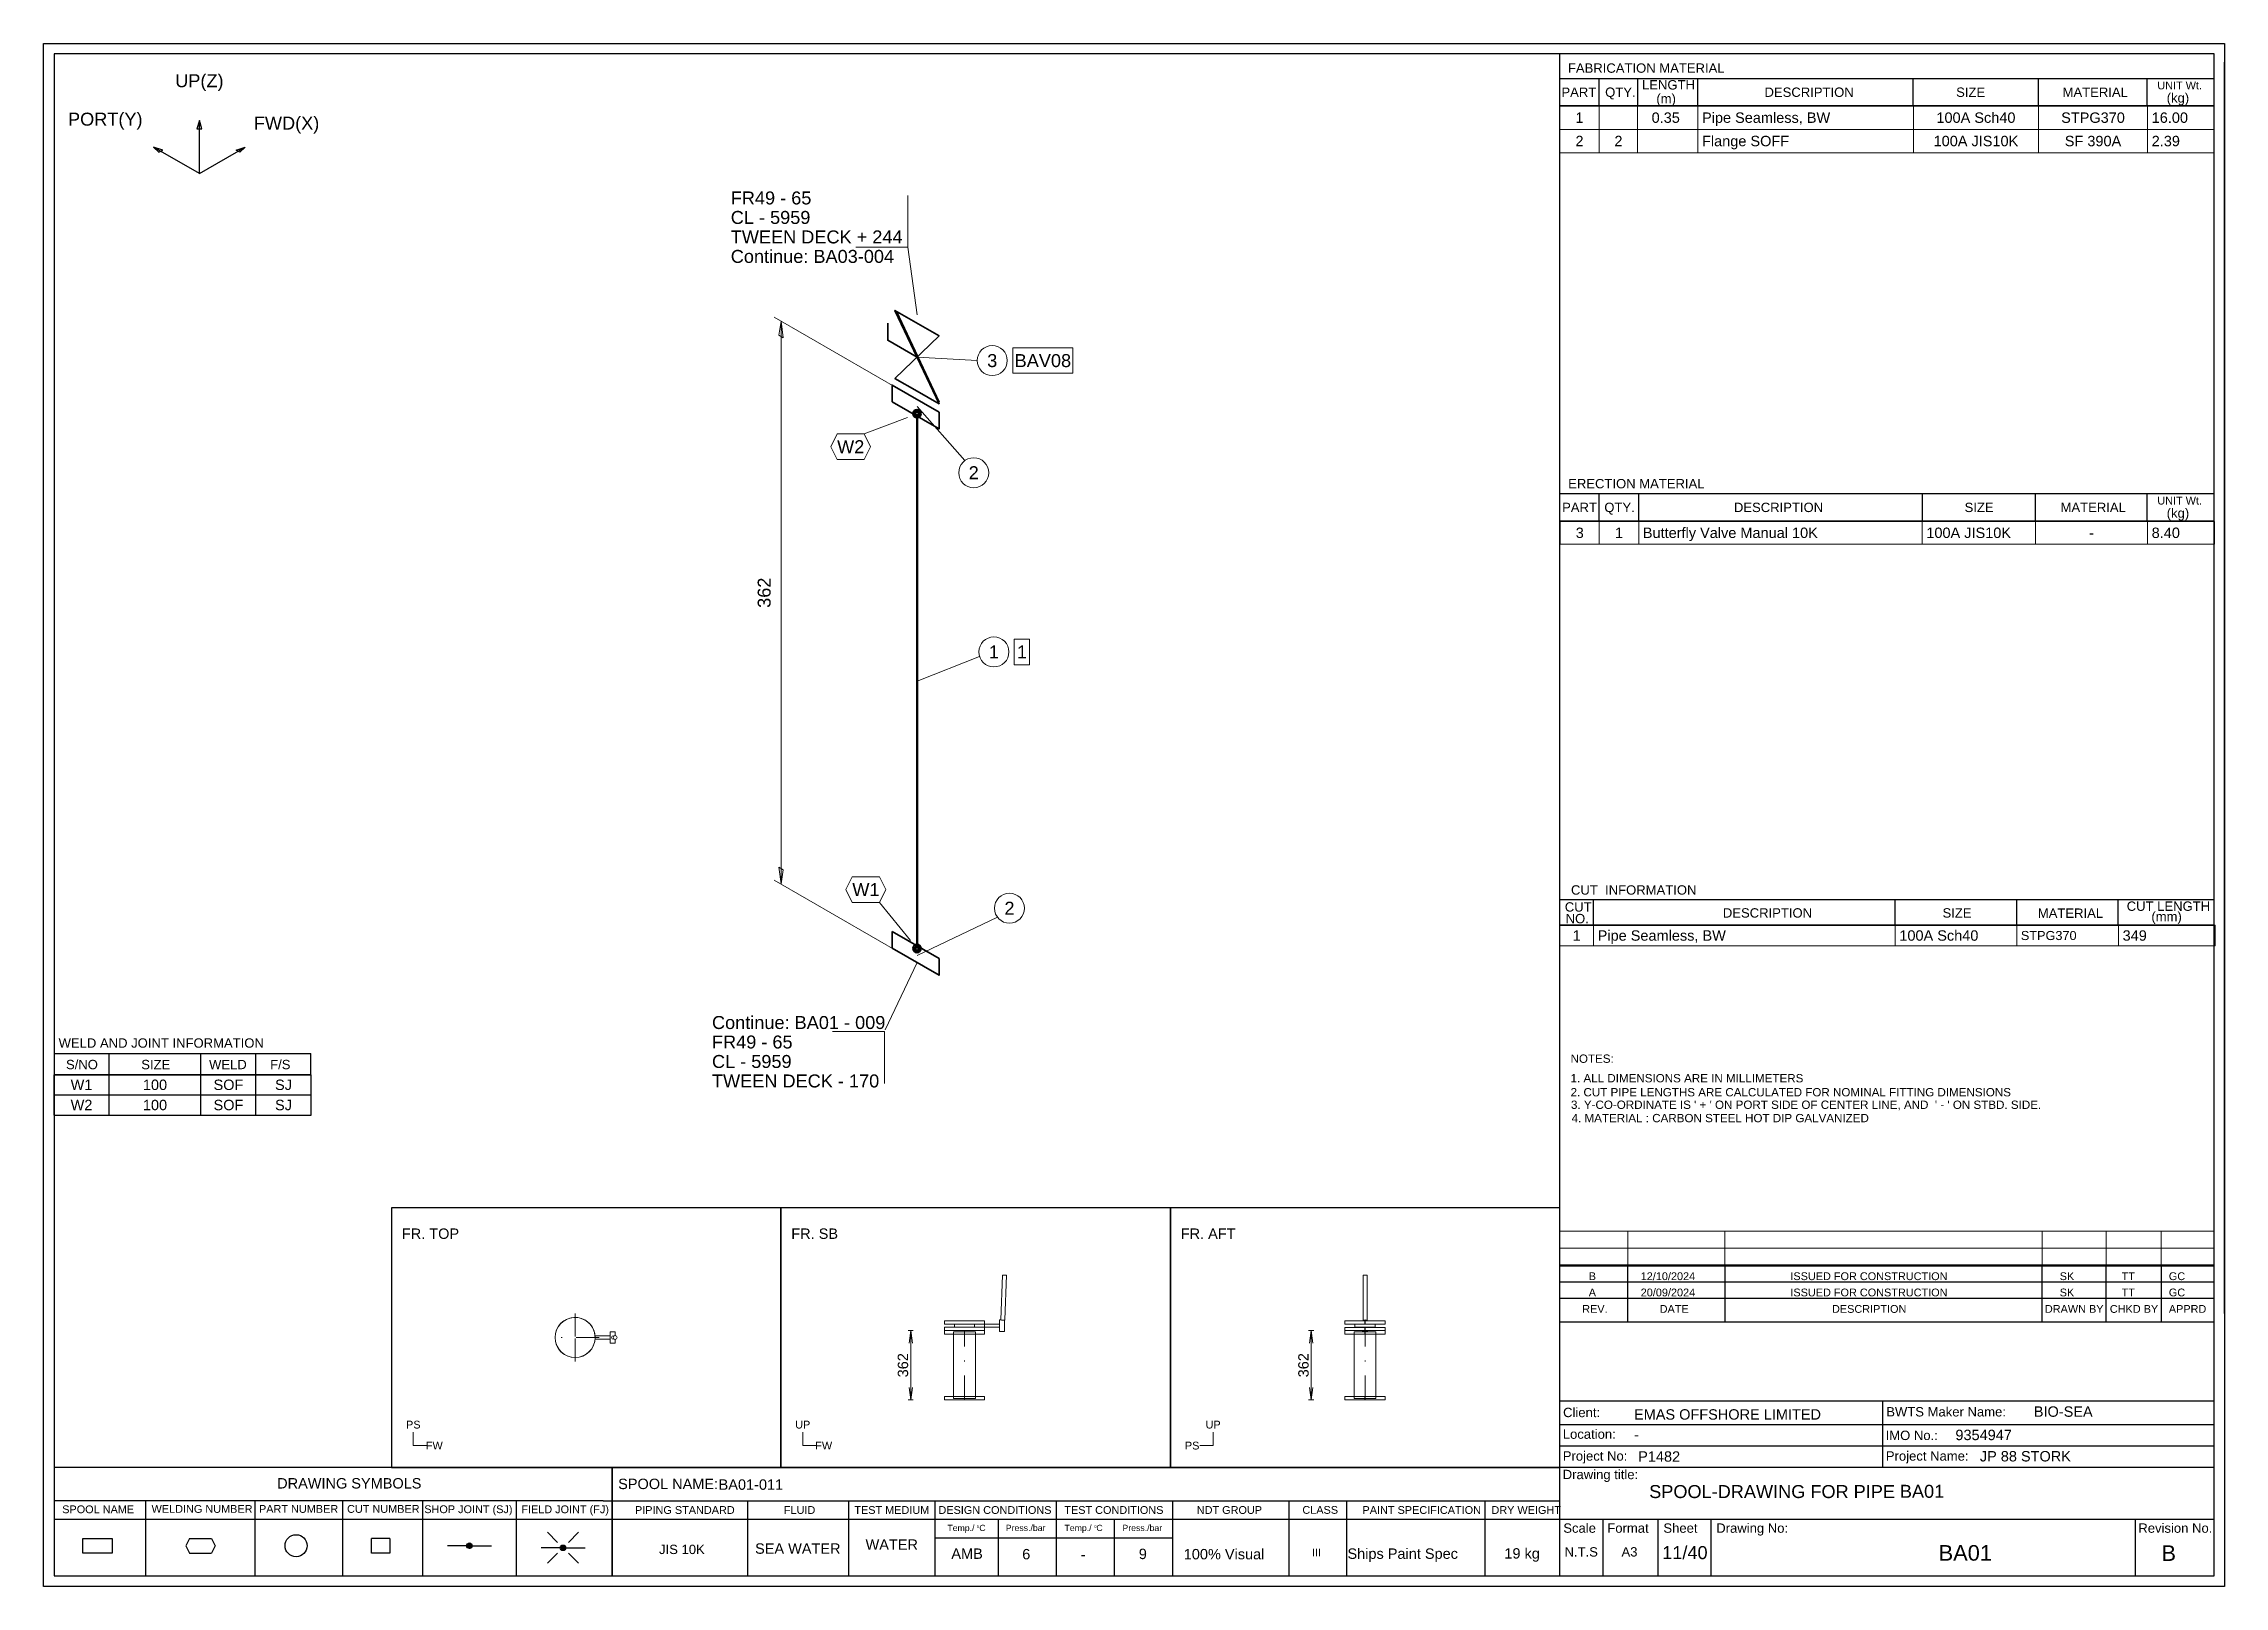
# Model space of a CAD drawing. Header units: millimetres. Extents: x 0 to 420, y 0 to 297.
import ezdxf
from ezdxf.enums import TextEntityAlignment as Align

# ---------------------------------------------------------------- set-up
doc = ezdxf.new("R2010")
doc.units = ezdxf.units.MM
doc.linetypes.add('DOTTED_DASHED5', pattern=[10, 4.444444, -2.666667, 0.222222, -2.666667])
for name, color, linetype in [('FramesFromTables', 40, 'Continuous'), ('I_Coordinates', 11, 'Continuous'), ('I_CutNumbers', 10, 'Continuous'), ('I_Dimensions', 4, 'Continuous'), ('I_OtherComponents', 2, 'Continuous'), ('I_PartNumbers', 9, 'Continuous'), ('I_Pipes', 1, 'Continuous'), ('I_Tags', 8, 'Continuous'), ('SymbolsOnDrawingSheet', 1, 'Continuous'), ('TextFromTables', 2, 'Continuous'), ('TextFromTextBoxes', 2, 'Continuous')]:
    doc.layers.add(name, color=color, linetype=linetype)
doc.styles.add('Cadmatic Default Text', font='arial.ttf')

# ---------------------------------------------------------------- blocks, each defined once
blk = doc.blocks.new('BA01728717211_BOM_4')
at = {"layer": 'FramesFromTables', "linetype": 'ByBlock', "lineweight": 18}
for p, q in [((292, 285), (418, 285)), ((292, 276), (292, 285)), ((292, 276), (292, 285)), ((299.6, 276), (299.6, 285)), ((299.6, 276), (299.6, 285)), ((307, 276), (307, 285)), ((307, 276), (307, 285)), ((318.6, 276), (318.6, 285)), ((318.6, 276), (318.6, 285)), ((360.1, 276), (360.1, 285)), ((360.1, 276), (360.1, 285)), ((384.2, 276), (384.2, 285)), ((384.2, 276), (384.2, 285)), ((405.2, 276), (405.2, 285)), ((405.2, 276), (405.2, 285)), ((418, 276), (418, 285)), ((292, 280.5), (418, 280.5)), ((292, 205), (418.1, 205)), ((292, 200.67), (292, 205)), ((292.1, 200.67), (292.1, 205)), ((299.6, 200.67), (299.6, 205)), ((299.6, 200.67), (299.6, 205)), ((307.2, 200.67), (307.2, 205)), ((307.2, 200.67), (307.2, 205)), ((361.8, 200.67), (361.8, 205)), ((361.8, 200.67), (361.8, 205)), ((383.6, 200.67), (383.6, 205)), ((383.6, 200.67), (383.6, 205)), ((405.2, 200.67), (405.2, 205)), ((405.2, 200.67), (405.2, 205)), ((418, 200.67), (418, 205)), ((292, 127.3), (418.2, 127.3)), ((292, 123.3), (292, 127.3)), ((292, 123.3), (292, 127.3)), ((298.5, 123.3), (298.5, 127.3)), ((298.5, 123.3), (298.5, 127.3)), ((356.6, 123.3), (356.6, 127.3)), ((356.6, 123.3), (356.6, 127.3)), ((380, 123.3), (380, 127.3)), ((380, 123.3), (380, 127.3)), ((399.6, 123.3), (399.6, 127.3)), ((399.6, 123.3), (399.6, 127.3)), ((418, 123.3), (418, 127.3)), ((292, 68.4), (418, 68.4)), ((292, 58.6), (292, 68.4)), ((292, 58.6), (292, 68.4)), ((305.1, 58.6), (305.1, 68.4)), ((305.1, 58.6), (305.1, 68.4)), ((323.8, 58.6), (323.8, 68.4)), ((323.8, 58.6), (323.8, 68.4)), ((384.9, 58.6), (384.9, 68.4)), ((384.9, 58.6), (384.9, 68.4)), ((397.2, 58.6), (397.2, 68.4)), ((397.2, 58.6), (397.2, 68.4)), ((407.8, 58.6), (407.8, 68.4)), ((407.8, 58.6), (407.8, 68.4)), ((418, 58.6), (418, 68.4)), ((292, 65.13), (418, 65.13)), ((292, 61.87), (418, 61.87))]:
    blk.add_line(p, q, dxfattribs=at)
at = {"layer": 'FramesFromTables', "linetype": 'ByBlock', "lineweight": -3}
for p, q in [((2, 98.5), (51.5, 98.5)), ((2, 90.73), (2, 98.5)), ((2, 90.73), (2, 98.5)), ((12.6, 90.73), (12.6, 98.5)), ((12.6, 90.73), (12.6, 98.5)), ((30.3, 90.73), (30.3, 98.5)), ((30.3, 90.73), (30.3, 98.5)), ((40.9, 90.73), (40.9, 98.5)), ((40.9, 90.73), (40.9, 98.5)), ((51.5, 90.73), (51.5, 98.5)), ((2, 94.62), (51.5, 94.62))]:
    blk.add_line(p, q, dxfattribs=at)
at = {"layer": 'FramesFromTables', "linetype": 'ByBlock', "lineweight": 18, "flags": 128}
for points in [[(292, 276), (418, 276), (418, 285)], [(292, 200.67), (418.1, 200.67), (418.1, 205)], [(292, 123.3), (418.2, 123.3), (418.2, 127.3)], [(292, 58.6), (418, 58.6), (418, 68.4)]]:
    blk.add_lwpolyline(points, dxfattribs=at)
at = {"layer": 'FramesFromTables', "linetype": 'ByBlock', "lineweight": -3, "flags": 128}
blk.add_lwpolyline([(2, 90.73), (51.5, 90.73), (51.5, 98.5)], dxfattribs=at)
at = {"layer": 'TextFromTables', "linetype": 'ByBlock', "lineweight": 13, "style": 'Cadmatic Default Text'}
for s, p in [('1', (295.8, 282.75)), ('2', (295.8, 278.25))]:
    blk.add_text(s, height=2, dxfattribs=at).set_placement(p, align=Align.MIDDLE_CENTER)
at = {"layer": 'TextFromTables', "linetype": 'ByBlock', "lineweight": 25, "style": 'Cadmatic Default Text'}
for s, p in [('0.35 ', (312.8, 282.75)), ('100A Sch40', (372.15, 282.75)), ('STPG370', (394.7, 282.75)), ('2', (303.3, 278.25)), ('100A JIS10K', (372.15, 278.25)), ('SF 390A', (394.7, 278.25)), ('3', (295.85, 202.83)), ('1', (303.4, 202.83)), ('-', (394.4, 202.83)), ('1', (295.25, 125.3)), ('W1', (7.3, 96.56)), ('100', (21.45, 96.56)), ('SOF', (35.6, 96.56)), ('SJ', (46.2, 96.56)), ('W2', (7.3, 92.67)), ('100', (21.45, 92.67)), ('SOF', (35.6, 92.67)), ('SJ', (46.2, 92.67))]:
    blk.add_text(s, height=2, dxfattribs=at).set_placement(p, align=Align.MIDDLE_CENTER)
for s, height, p in [('Pipe Seamless, BW ', 2, (319.4, 282.75)), ('16.00', 2, (406, 282.75)), ('Flange SOFF ', 2, (319.4, 278.25)), ('2.39', 2, (406, 278.25)), ('Butterfly Valve Manual 10K ', 2, (308, 202.83)), ('100A JIS10K', 2, (362.6, 202.83)), ('8.40', 2, (406, 202.83)), ('Pipe Seamless, BW', 2, (299.3, 125.3)), ('100A Sch40', 2, (357.4, 125.3)), ('STPG370', 1.75, (380.8, 125.3)), ('349', 2, (400.4, 125.3))]:
    blk.add_text(s, height=height, dxfattribs=at).set_placement(p, align=Align.MIDDLE_LEFT)
at = {"layer": 'TextFromTextBoxes', "linetype": 'ByBlock', "lineweight": -3, "style": 'Cadmatic Default Text'}
for s, p in [('EMAS OFFSHORE LIMITED', (306.3, 33.1)), ('BIO-SEA', (383.3, 33.65)), ('9354947', (368.2, 29.15)), ('-', (306.3, 29.2)), ('P1482', (307.1, 25)), ('JP 88 STORK', (372.9, 25.05)), ('BA01-011', (130, 19.6))]:
    blk.add_text(s, height=2, dxfattribs=at).set_placement(p, align=Align.MIDDLE_LEFT)
at = {"layer": 'TextFromTextBoxes', "linetype": 'ByBlock', "lineweight": 25, "style": 'Cadmatic Default Text'}
blk.add_text('BA01', height=2.5, dxfattribs=at).set_placement((357.5, 18.3), align=Align.MIDDLE_LEFT)
at = {"layer": 'TextFromTextBoxes', "linetype": 'ByBlock', "lineweight": -3, "style": 'Cadmatic Default Text'}
for s, height, p in [('WATER', 2, (163.35, 8.05)), ('SEA WATER', 2, (145.25, 7.28)), ('AMB', 2, (177.85, 6.3)), ('6', 2, (189.25, 6.2)), ('-', 2, (200.2, 6.15)), ('9', 2, (211.7, 6.25)), ('100% Visual', 2, (227.35, 6.2)), ('Ships Paint Spec', 2, (261.75, 6.3)), ('19 kg', 2, (284.75, 6.35)), ('11/40', 2.5, (316.1, 6.5))]:
    blk.add_text(s, height=height, dxfattribs=at).set_placement(p, align=Align.MIDDLE_CENTER)
at = {"layer": 'TextFromTextBoxes', "linetype": 'ByBlock', "lineweight": 25, "style": 'Cadmatic Default Text'}
blk.add_text('BA01', height=3, dxfattribs=at).set_placement((370.1, 6.45), align=Align.MIDDLE_CENTER)
blk = doc.blocks.new('SEDS_SPOOL_FORMAT_Gol_2')
at = {"layer": 'SymbolsOnDrawingSheet', "linetype": 'ByBlock', "lineweight": -3, "flags": 128}
for points in [[(0, 297), (420, 297), (420, 0), (0, 0), (0, 297)], [(418.01, 295.01), (2, 295.01)], [(2, 295.01), (2, 2)], [(292.02, 50.91), (292.02, 295.01)], [(418.01, 2), (418.01, 295.01)], [(292.02, 290.3), (418.01, 290.3)], [(299.59, 285.01), (299.59, 290.3)], [(307.02, 285.01), (307.02, 290.3)], [(318.61, 285.01), (318.61, 290.3)], [(360.08, 285.01), (360.08, 290.3)], [(384.18, 285.01), (384.18, 290.3)], [(405.15, 285.01), (405.15, 290.3)], [(405.15, 285.01), (405.15, 290.3)], [(420, 52.53), (420, 293.46)], [(420, 52.53), (420, 293.46)], [(292.02, 284.66), (292.02, 288.77)], [(292, 285), (418, 285)], [(292, 253.5), (292, 285)], [(292, 253.5), (292, 285)], [(292.02, 285.01), (418.01, 285.01)], [(418.01, 285.01), (292.02, 285.01)], [(418, 253.5), (418, 285)], [(292.02, 210.38), (418.01, 210.38)], [(299.57, 205.08), (299.57, 210.38)], [(307.21, 205.08), (307.21, 210.38)], [(361.83, 205.03), (361.83, 210.38)], [(383.61, 205.08), (383.61, 210.38)], [(405.15, 205.17), (405.15, 210.38)], [(292.02, 205.08), (292.02, 209.18)], [(292.02, 205.08), (418.01, 205.08)], [(292.02, 186.7), (292.02, 205.08)], [(292.02, 186.7), (292.02, 205.08)], [(418.01, 205.08), (292.02, 205.08)], [(418, 166), (418, 205)], [(292.02, 132.23), (418.01, 132.23)], [(292.02, 127.3), (292.02, 131.41)], [(298.48, 127.3), (298.48, 132.23)], [(356.6, 127.3), (356.6, 132.23)], [(380.01, 127.3), (380.01, 132.23)], [(399.56, 127.3), (399.56, 132.23)], [(292.02, 127.3), (418.01, 127.3)], [(418.01, 127.3), (292.02, 127.3)], [(418, 111.3), (418, 127.3)], [(2, 102.57), (51.49, 102.57)], [(12.6, 98.45), (12.6, 102.57)], [(30.28, 98.45), (30.28, 102.57)], [(40.88, 98.45), (40.88, 102.57)], [(51.49, 98.45), (51.49, 102.57)], [(2, 98.5), (51.5, 98.5)], [(2, 98.5), (51.5, 98.5)], [(51.49, 98.47), (2, 98.47)], [(2, 98.45), (51.49, 98.45)], [(418, 55.4), (418, 68.5)], [(292.02, 52.57), (292.02, 66.5)], [(292.02, 52.57), (292.02, 66.5)], [(292.02, 61.73), (418.01, 61.73)], [(305.1, 50.91), (305.1, 61.73)], [(323.84, 50.91), (323.84, 61.73)], [(384.91, 50.91), (384.91, 61.73)], [(397.21, 50.91), (397.21, 61.73)], [(407.86, 50.91), (407.86, 61.73)], [(292.02, 58.6), (418.01, 58.6)], [(292.02, 55.47), (418.01, 55.47)], [(292.02, 50.91), (418.01, 50.91)], [(292.02, 2), (292.02, 50.91)], [(292.02, 35.73), (418.01, 35.73)], [(354.24, 22.93), (354.24, 35.73)], [(292.02, 31.13), (418.01, 31.13)], [(292.02, 27.03), (418.01, 27.03)], [(2, 22.93), (107.74, 22.93)], [(107.74, 22.93), (292.02, 22.93)], [(109.52, 22.93), (109.52, 2)], [(109.52, 2), (109.52, 22.93)], [(292.02, 22.93), (418.01, 22.93)], [(107.74, 16.45), (2, 16.45)], [(2, 12.91), (292.02, 12.91)], [(19.62, 16.45), (19.62, 2)], [(40.69, 16.45), (40.69, 2)], [(57.56, 16.45), (57.56, 2)], [(72.95, 16.45), (72.95, 2)], [(91.02, 16.45), (91.02, 2)], [(107.74, 16.45), (292.02, 16.45)], [(135.58, 16.45), (135.58, 2)], [(155.03, 16.45), (155.03, 2)], [(171.67, 16.45), (171.67, 2)], [(183.82, 12.91), (183.82, 2)], [(195.02, 16.45), (195.02, 2)], [(206.21, 12.91), (206.21, 2)], [(217.4, 16.45), (217.4, 2)], [(239.85, 16.45), (239.85, 2)], [(250.91, 16.34), (250.91, 2)], [(277.59, 16.45), (277.59, 2)], [(292.02, 12.91), (418.01, 12.91)], [(300.39, 2), (300.39, 12.91)], [(310.96, 2), (310.96, 12.91)], [(321.13, 2), (321.13, 12.91)], [(402.9, 2), (402.9, 12.91)], [(13.2, 6.41), (7.55, 6.41), (7.55, 9.23), (13.2, 9.23)], [(13.2, 9.23), (13.2, 6.41)], [(28.12, 9.23), (27.42, 7.82)], [(28.12, 9.23), (32.36, 9.23)], [(32.36, 9.23), (33.07, 7.82)], [(66.68, 9.23), (66.68, 6.41), (63.15, 6.41), (63.15, 9.23)], [(66.68, 9.23), (63.15, 9.23)], [(99, 8.47), (97.06, 10.41)], [(101.09, 8.47), (103.03, 10.41)], [(171.67, 9.37), (217.4, 9.37)], [(171.67, 9.37), (217.4, 9.37)], [(27.42, 7.82), (28.12, 6.41)], [(28.12, 6.41), (32.36, 6.41)], [(33.07, 7.82), (32.36, 6.41)], [(81.48, 7.82), (77.79, 7.82)], [(81.49, 7.78), (82.04, 8.32)], [(81.51, 7.9), (81.93, 8.32)], [(81.52, 7.7), (82.14, 8.32)], [(81.55, 7.62), (82.22, 8.29)], [(81.56, 8.06), (81.76, 8.26)], [(81.57, 7.54), (82.28, 8.25)], [(81.62, 7.48), (82.34, 8.2)], [(81.68, 7.44), (82.4, 8.16)], [(81.74, 7.39), (82.45, 8.1)], [(81.8, 7.35), (82.48, 8.02)], [(81.88, 7.32), (82.5, 7.94)], [(81.98, 7.32), (82.53, 7.86)], [(82.09, 7.32), (82.52, 7.75)], [(82.24, 7.36), (82.47, 7.59)], [(82.54, 7.82), (86.24, 7.82)], [(99.51, 7.42), (95.82, 7.42)], [(99, 6.38), (97.06, 4.44)], [(99.53, 7.47), (99.99, 7.93)], [(99.53, 7.37), (100.1, 7.93)], [(99.56, 7.29), (100.2, 7.93)], [(99.58, 7.62), (99.88, 7.93)], [(99.58, 7.21), (100.27, 7.89)], [(99.61, 7.13), (100.33, 7.84)], [(99.67, 7.08), (100.39, 7.8)], [(99.73, 7.03), (100.45, 7.75)], [(99.79, 6.99), (100.49, 7.69)], [(99.85, 6.94), (100.52, 7.61)], [(99.94, 6.92), (100.54, 7.53)], [(100.04, 6.92), (100.57, 7.45)], [(100.15, 6.92), (100.54, 7.31)], [(100.38, 7.04), (100.49, 7.15)], [(100.57, 7.42), (104.27, 7.42)], [(101.09, 6.38), (103.03, 4.44)], [(2, 2), (418.01, 2)]]:
    blk.add_lwpolyline(points, dxfattribs=at)
at = {"layer": 'SymbolsOnDrawingSheet', "linetype": 'ByBlock', "lineweight": -3}
for centre, radius in [((48.63, 7.82), 2.12), ((82.01, 7.82), 0.53), ((100.04, 7.42), 0.53)]:
    blk.add_circle(centre, radius, dxfattribs=at)
at = {"layer": 'SymbolsOnDrawingSheet', "linetype": 'ByBlock', "lineweight": -3, "style": 'Cadmatic Default Text'}
for s, height, p in [('FABRICATION MATERIAL', 1.8, (293.57, 293.19)), ('LENGTH', 1.8, (307.84, 289.97)), ('PART', 1.8, (292.32, 288.55)), ('QTY.', 1.8, (300.74, 288.55)), ('DESCRIPTION', 1.8, (331.43, 288.55)), ('SIZE', 1.8, (368.34, 288.55)), ('MATERIAL', 1.8, (388.84, 288.55)), ('UNIT Wt.', 1.5, (407.08, 289.7)), (' (kg)', 1.8, (408.19, 287.46)), ('ERECTION MATERIAL', 1.8, (293.62, 213.19)), ('PART', 1.8, (292.45, 208.62)), ('QTY.', 1.8, (300.58, 208.62)), ('DESCRIPTION', 1.8, (325.54, 208.62)), ('SIZE', 1.8, (369.97, 208.62)), ('MATERIAL', 1.8, (388.45, 208.62)), ('UNIT Wt.', 1.5, (407.08, 209.77)), (' (kg)', 1.8, (408.19, 207.53)), ('CUT  INFORMATION', 1.8, (294.16, 134.97)), ('CUT ', 1.8, (292.97, 131.7)), ('DESCRIPTION', 1.8, (323.41, 130.55)), ('SIZE', 1.8, (365.72, 130.55)), ('MATERIAL', 1.8, (384.07, 130.5)), ('CUT LENGTH', 1.8, (401.19, 131.85)), ('NO.', 1.8, (293.13, 129.46)), ('(mm)', 1.8, (405.94, 129.85)), ('WELD AND JOINT INFORMATION', 1.8, (2.89, 105.5)), ('S/NO', 1.8, (4.31, 101.36)), ('SIZE', 1.8, (18.81, 101.36)), ('WELD', 1.8, (31.86, 101.36)), ('F/S', 1.8, (43.63, 101.36)), ('SPOOL-DRAWING FOR PIPE', 2.5, (309.22, 19.5))]:
    blk.add_text(s, height=height, dxfattribs=at).set_placement(p, align=Align.TOP_LEFT)
for s, height, p in [('(m)', 1.8, (310.6, 285.51)), ('Client:', 1.8, (292.64, 32.58)), ('BWTS Maker Name:', 1.8, (354.88, 32.71)), ('Location:', 1.8, (292.58, 28.41)), ('IMO No.:', 1.8, (354.76, 28.17)), ('Project No:', 1.8, (292.58, 24.2)), ('Project Name:', 1.8, (354.8, 24.2)), ('Drawing title:', 1.8, (292.57, 20.64)), ('DRAWING SYMBOLS', 2, (44.98, 18.84)), ('Temp./  C   ', 1.2, (174.06, 10.65)), ('0', 0.53, (179.71, 11.25)), ('Press./bar', 1.2, (185.31, 10.65)), ('Temp./  C   ', 1.2, (196.61, 10.65)), ('0', 0.53, (202.37, 11.25)), ('Press./bar', 1.2, (207.78, 10.65)), ('Scale', 1.8, (292.68, 10.32)), ('Format', 1.8, (301.16, 10.32)), ('Sheet', 1.8, (311.96, 10.32)), ('Drawing No:', 1.8, (322.14, 10.32)), ('Revision No.', 1.8, (403.43, 10.32)), ('N.T.S', 1.8, (292.92, 5.74)), ('A3', 1.8, (303.89, 5.74))]:
    blk.add_text(s, height=height, dxfattribs=at).set_placement(p)
for s, height, p in [('NOTES:', 1.6, (294.08, 101.59)), ('1. ALL DIMENSIONS ARE IN MILLIMETERS', 1.6, (294.08, 97.83)), ('2. CUT PIPE LENGTHS ARE CALCULATED FOR NOMINAL FITTING DIMENSIONS', 1.6, (294.08, 95.13)), ("3. Y-CO-ORDINATE IS ' + ' ON PORT SIDE OF CENTER LINE, AND  ' - ' ON STBD. SIDE.", 1.6, (294.16, 92.72)), ('4. MATERIAL : CARBON STEEL HOT DIP GALVANIZED', 1.6, (294.28, 90.15)), ('B', 1.5, (297.58, 59.71)), ('12/10/2024', 1.5, (307.59, 59.71)), ('ISSUED FOR CONSTRUCTION', 1.5, (336.41, 59.71)), ('SK', 1.5, (388.28, 59.71)), ('TT', 1.5, (400.21, 59.71)), ('GC', 1.5, (409.3, 59.71)), ('A', 1.5, (297.58, 56.58)), ('20/09/2024', 1.5, (307.59, 56.58)), ('ISSUED FOR CONSTRUCTION', 1.5, (336.41, 56.58)), ('SK', 1.5, (388.28, 56.58)), ('TT', 1.5, (400.21, 56.58)), ('GC', 1.5, (409.3, 56.58)), ('REV.', 1.5, (296.32, 53.41)), ('DATE', 1.5, (311.24, 53.41)), ('DESCRIPTION', 1.5, (344.43, 53.41)), ('DRAWN BY', 1.5, (385.43, 53.41)), ('CHKD BY', 1.5, (397.94, 53.41)), ('APPRD', 1.5, (409.3, 53.41)), ('SPOOL NAME:', 2, (110.65, 19.73)), ('SPOOL NAME', 1.5, (3.58, 14.83)), ('WELDING NUMBER', 1.5, (20.79, 14.91)), ('PART NUMBER', 1.5, (41.48, 14.91)), ('CUT NUMBER', 1.5, (58.44, 14.91)), ('SHOP JOINT (SJ)', 1.5, (73.31, 14.85)), ('FIELD JOINT (FJ)', 1.5, (92, 14.83)), ('PIPING STANDARD', 1.5, (113.89, 14.7)), ('FLUID', 1.5, (142.57, 14.7)), ('TEST MEDIUM', 1.5, (156.14, 14.7)), ('DESIGN CONDITIONS', 1.5, (172.34, 14.7)), ('TEST CONDITIONS', 1.5, (196.58, 14.7)), ('NDT GROUP', 1.5, (222.09, 14.7)), ('CLASS', 1.5, (242.43, 14.72)), ('PAINT SPECIFICATION', 1.5, (254.01, 14.7)), ('DRY WEIGHT', 1.5, (278.84, 14.7)), ('JIS 10K', 1.8, (118.53, 7.12)), ('III', 1.5, (244.26, 6.51)), ('B', 3, (407.89, 6.4))]:
    blk.add_text(s, height=height, dxfattribs=at).set_placement(p, align=Align.MIDDLE_LEFT)
blk = doc.blocks.new('BA01728717211_PRT_0_3')
at = {"layer": 'I_OtherComponents', "linetype": 'ByBlock', "lineweight": 35}
blk.add_line((120.46, 204.69), (112.25, 222.16), dxfattribs=at)
at = {"layer": 'I_OtherComponents', "linetype": 'ByBlock', "lineweight": 35, "flags": 128}
for points in [[(116.21, 213.34), (110.56, 216.61), (110.56, 219.88)], [(116.21, 206.81), (111.97, 209.26), (120.46, 217.43), (111.97, 222.33), (120.46, 204.36), (116.21, 206.81)]]:
    blk.add_lwpolyline(points, dxfattribs=at)
at = {"layer": 'I_OtherComponents', "flags": 1}
blk.add_attdef('ValvePos', (116.21, 213.34), '', height=2.5, dxfattribs=at)
blk = doc.blocks.new('BA01728717211_PRT_1_3')
at = {"layer": 'I_OtherComponents', "linetype": 'ByBlock', "lineweight": 35, "flags": 128}
blk.add_lwpolyline([(111.41, 204.74), (111.41, 207.95), (120.46, 202.73), (120.46, 199.52), (111.41, 204.74)], dxfattribs=at)
at = {"layer": 'I_OtherComponents', "linetype": 'ByBlock', "lineweight": 50}
for radius in [0.75, 0.375]:
    blk.add_circle((116.21, 202.46), radius, dxfattribs=at)
blk = doc.blocks.new('BA01728717211_PRT_2_3')
at = {"layer": 'I_Pipes', "linetype": 'ByBlock', "lineweight": 50}
blk.add_line((116.21, 99.51), (116.21, 202.46), dxfattribs=at)
blk = doc.blocks.new('BA01728717211_PRT_4_3')
at = {"layer": 'I_OtherComponents', "linetype": 'ByBlock', "lineweight": 35, "flags": 128}
blk.add_lwpolyline([(111.4, 102.77), (111.41, 99.57), (120.46, 94.34), (120.46, 97.55), (111.4, 102.77)], dxfattribs=at)
at = {"layer": 'I_OtherComponents', "linetype": 'ByBlock', "lineweight": 50}
for radius in [0.75, 0.375]:
    blk.add_circle((116.21, 99.51), radius, dxfattribs=at)
blk = doc.blocks.new('BA01728717211_DIM_0_3')
at = {"layer": 'I_Dimensions', "linetype": 'ByBlock', "lineweight": 0}
for p, q in [((88.72, 221.05), (113.62, 206.68)), ((90.02, 111.92), (90.02, 220.3)), ((113.62, 98.29), (88.72, 112.67))]:
    blk.add_line(p, q, dxfattribs=at)
at = {"layer": 'I_Dimensions', "linetype": 'ByBlock', "lineweight": 0, "flags": 128}
for points in [[(90.02, 220.3), (90.46, 217.05), (89.59, 217.55), (90.02, 220.3)], [(90.02, 111.92), (90.46, 114.67), (89.59, 115.17), (90.02, 111.92)]]:
    blk.add_lwpolyline(points, dxfattribs=at)
at = {"layer": 'I_Dimensions', "linetype": 'ByBlock', "lineweight": 0, "style": 'Cadmatic Default Text'}
blk.add_text('362', height=2.5, rotation=90, dxfattribs=at).set_placement((86.77, 167.99), align=Align.MIDDLE_CENTER)
blk = doc.blocks.new('BA01728717211_CRD_0_3')
at = {"layer": 'I_Coordinates', "linetype": 'ByBlock', "lineweight": 0}
blk.add_line((114.43, 234.49), (116.21, 221.51), dxfattribs=at)
at = {"layer": 'I_Coordinates', "linetype": 'ByBlock', "lineweight": 0, "flags": 128}
blk.add_lwpolyline([(114.43, 244.49), (114.43, 234.49), (104.43, 234.49)], dxfattribs=at)
at = {"layer": 'I_Coordinates', "linetype": 'ByBlock', "lineweight": 0, "style": 'Cadmatic Default Text'}
for s, p in [('FR49 - 65', (80.34, 242.74)), ('CL - 5959', (80.34, 238.99)), ('TWEEN DECK + 244', (80.34, 235.24)), ('Continue: BA03-004', (80.34, 231.49))]:
    blk.add_text(s, height=2.5, dxfattribs=at).set_placement(p)
blk = doc.blocks.new('BA01728717211_CRD_1_3')
at = {"layer": 'I_Coordinates', "linetype": 'ByBlock', "lineweight": 0}
blk.add_line((110.1, 83.86), (116.22, 96.79), dxfattribs=at)
at = {"layer": 'I_Coordinates', "linetype": 'ByBlock', "lineweight": 0, "flags": 128}
blk.add_lwpolyline([(109.93, 73.5), (109.93, 83.5), (99.93, 83.5)], dxfattribs=at)
at = {"layer": 'I_Coordinates', "linetype": 'ByBlock', "lineweight": 0, "style": 'Cadmatic Default Text'}
for s, p in [('Continue: BA01 - 009', (76.72, 86.5)), ('FR49 - 65', (76.72, 82.75)), ('CL - 5959', (76.72, 79)), ('TWEEN DECK - 170', (76.72, 75.25))]:
    blk.add_text(s, height=2.5, dxfattribs=at).set_placement(p, align=Align.TOP_LEFT)
blk = doc.blocks.new('BA01728717211_PTN_0_3')
at = {"layer": 'I_PartNumbers', "linetype": 'ByBlock', "lineweight": 0}
blk.add_line((131.68, 105.56), (116.22, 98.15), dxfattribs=at)
blk.add_circle((134.02, 107.26), 2.89, dxfattribs=at)
at = {"layer": 'I_PartNumbers', "linetype": 'ByBlock', "lineweight": 0, "style": 'Cadmatic Default Text'}
blk.add_text('2', height=2.5, dxfattribs=at).set_placement((134.02, 107.26), align=Align.MIDDLE_CENTER)
blk = doc.blocks.new('BA01728717211_PTN_1_3')
at = {"layer": 'I_PartNumbers', "linetype": 'ByBlock', "lineweight": 0}
blk.add_line((125.43, 193.43), (116.21, 203.82), dxfattribs=at)
blk.add_circle((127.13, 191.09), 2.89, dxfattribs=at)
at = {"layer": 'I_PartNumbers', "linetype": 'ByBlock', "lineweight": 0, "style": 'Cadmatic Default Text'}
blk.add_text('2', height=2.5, dxfattribs=at).set_placement((127.13, 191.09), align=Align.MIDDLE_CENTER)
blk = doc.blocks.new('BA01728717211_PTN_2_3')
at = {"layer": 'I_PartNumbers', "linetype": 'ByBlock', "lineweight": 0}
blk.add_line((128.27, 155.7), (116.21, 150.98), dxfattribs=at)
blk.add_circle((131.02, 156.59), 2.89, dxfattribs=at)
at = {"layer": 'I_PartNumbers', "linetype": 'ByBlock', "lineweight": 0, "style": 'Cadmatic Default Text'}
blk.add_text('1', height=2.5, dxfattribs=at).set_placement((131.02, 156.59), align=Align.MIDDLE_CENTER)
blk = doc.blocks.new('BA01728717211_PTN_3_3')
at = {"layer": 'I_PartNumbers', "linetype": 'ByBlock', "lineweight": 0}
blk.add_line((127.81, 212.68), (116.21, 213.34), dxfattribs=at)
blk.add_circle((130.7, 212.68), 2.89, dxfattribs=at)
at = {"layer": 'I_PartNumbers', "linetype": 'ByBlock', "lineweight": 0, "style": 'Cadmatic Default Text'}
blk.add_text('3', height=2.5, dxfattribs=at).set_placement((130.7, 212.68), align=Align.MIDDLE_CENTER)
blk = doc.blocks.new('BA01728717211_CUT_4_3')
at = {"layer": 'I_CutNumbers', "linetype": 'ByBlock', "lineweight": 0, "flags": 128}
blk.add_lwpolyline([(137.9, 154.14), (137.9, 159.04), (134.95, 159.04), (134.95, 154.14), (137.9, 154.14)], dxfattribs=at)
at = {"layer": 'I_CutNumbers', "linetype": 'ByBlock', "lineweight": 0, "style": 'Cadmatic Default Text'}
blk.add_text('1', height=2.5, dxfattribs=at).set_placement((136.43, 156.59), align=Align.MIDDLE_CENTER)
blk = doc.blocks.new('BA01728717211_vpo_5_3')
at = {"layer": 'I_Tags', "linetype": 'ByBlock', "lineweight": 0, "flags": 128}
blk.add_lwpolyline([(146.25, 210.23), (146.25, 215.13), (134.64, 215.13), (134.64, 210.23), (146.25, 210.23)], dxfattribs=at)
at = {"layer": 'I_Tags', "linetype": 'ByBlock', "lineweight": 0, "style": 'Cadmatic Default Text'}
blk.add_text('BAV08', height=2.5, dxfattribs=at).set_placement((140.45, 212.68), align=Align.MIDDLE_CENTER)
blk = doc.blocks.new('Pi_Weld_0')
at = {"layer": 'I_Tags', "linetype": 'ByBlock', "lineweight": 0, "flags": 128}
for points in [[(-2.62, 2.45), (-3.84, 0)], [(-3.84, 0), (-2.62, -2.45)], [(2.62, 2.45), (-2.62, 2.45)], [(3.84, 0), (2.62, 2.45)], [(2.62, -2.45), (3.84, 0)], [(-2.62, -2.45), (2.62, -2.45)], [(2.62, -2.45), (8.58, -9.77)]]:
    blk.add_lwpolyline(points, dxfattribs=at)
at = {"layer": 'I_Tags', "linetype": 'ByBlock', "lineweight": 0, "style": 'Cadmatic Default Text'}
blk.add_text('W1', height=2.5, dxfattribs=at).set_placement((0, 0), align=Align.MIDDLE_CENTER)
blk = doc.blocks.new('Pi_Weld_1')
at = {"layer": 'I_Tags', "linetype": 'ByBlock', "lineweight": 0, "flags": 128}
for points in [[(2.62, 2.45), (10.91, 5.64)], [(-2.62, 2.45), (-3.84, 0)], [(-3.84, 0), (-2.62, -2.45)], [(2.62, 2.45), (-2.62, 2.45)], [(3.84, 0), (2.62, 2.45)], [(2.62, -2.45), (3.84, 0)], [(-2.62, -2.45), (2.62, -2.45)]]:
    blk.add_lwpolyline(points, dxfattribs=at)
at = {"layer": 'I_Tags', "linetype": 'ByBlock', "lineweight": 0, "style": 'Cadmatic Default Text'}
blk.add_text('W2', height=2.5, dxfattribs=at).set_placement((0, 0), align=Align.MIDDLE_CENTER)

msp = doc.modelspace()

# ---------------------------------------------------------------- linework, layer by layer
at = {"linetype": 'DOTTED_DASHED5', "lineweight": 13, "flags": 128}
for points in [[(102.36, 43.27), (102.36, 52.54)], [(102.36, 52.54), (102.36, 43.27)], [(107, 47.91), (97.72, 47.91)], [(106.99, 47.91), (97.72, 47.91)], [(177.36, 49.23), (177.36, 48.57)], [(177.36, 36.16), (177.36, 48.97)], [(254.49, 49.23), (254.49, 48.57)], [(254.49, 36.16), (254.49, 48.97)], [(177.36, 35.91), (177.36, 36.57)], [(254.49, 35.91), (254.49, 36.57)]]:
    msp.add_lwpolyline(points, dxfattribs=at)
at = {"linetype": 'ByBlock', "lineweight": 13, "flags": 128}
for points in [[(167.5, 49.23), (166.5, 49.23)], [(167, 49.23), (166.68, 46.83), (167, 49.23), (167.31, 46.83), (167, 49.23)], [(167, 35.91), (167, 49.23)], [(244.63, 49.23), (243.63, 49.23)], [(244.13, 49.23), (243.81, 46.83), (244.13, 49.23), (244.45, 46.83), (244.13, 49.23)], [(244.13, 35.91), (244.13, 49.23)], [(167, 35.91), (167.31, 38.31), (167, 35.91), (166.68, 38.31), (167, 35.91)], [(244.13, 35.91), (244.45, 38.31), (244.13, 35.91), (243.81, 38.31), (244.13, 35.91)], [(167.5, 35.91), (166.5, 35.91)], [(244.63, 35.91), (243.63, 35.91)]]:
    msp.add_lwpolyline(points, dxfattribs=at)
at = {"layer": 'SymbolsOnDrawingSheet', "linetype": 'ByBlock', "lineweight": 25, "flags": 128}
for points in [[(30.5, 280.57), (30, 282.21), (29.5, 280.57), (30.5, 280.57)], [(30, 272), (30, 282.21)], [(30, 272), (21.16, 277.1)], [(22.93, 276.49), (21.16, 277.1), (22.22, 276.08), (22.93, 276.49)], [(30, 272), (38.84, 277.1)], [(37.07, 276.49), (38.84, 277.1), (37.78, 276.08), (37.07, 276.49)], [(67, 22.9), (142, 22.9), (142, 72.9), (67, 72.9), (67, 22.9)], [(142, 22.9), (217, 22.9), (217, 72.9), (142, 72.9), (142, 22.9)], [(217, 22.9), (292, 22.9), (292, 72.9), (217, 72.9), (217, 22.9)]]:
    msp.add_lwpolyline(points, dxfattribs=at)
at = {"layer": 'SymbolsOnDrawingSheet', "linetype": 'ByBlock', "lineweight": 18, "flags": 128}
for points in [[(184.81, 59.9), (184.7, 59.91), (184.37, 51.29)], [(185.08, 59.89), (184.81, 59.9)], [(185.03, 51.25), (185.15, 51.29), (185.47, 59.88), (185.36, 59.88)], [(185.36, 59.88), (185.08, 59.89)], [(254.22, 59.9), (254.11, 59.89), (254.11, 51.22)], [(254.49, 59.91), (254.22, 59.9)], [(254.76, 59.9), (254.49, 59.91)], [(254.76, 51.25), (254.88, 51.22), (254.88, 59.89), (254.76, 59.9)], [(181.22, 51.14), (181.22, 50.5), (173.5, 50.5), (173.5, 51.14), (181.22, 51.14)], [(175.43, 49.87), (175.43, 50.5), (179.29, 50.5), (179.29, 49.87), (175.43, 49.87)], [(181.22, 50.5), (184.12, 50.5), (184.12, 49.87), (181.22, 49.87), (181.22, 50.5)], [(185.09, 49.08), (184.12, 49.08), (184.12, 51.29)], [(184.12, 51.29), (184.37, 51.29)], [(184.37, 51.29), (184.48, 51.25)], [(184.48, 51.25), (184.76, 51.22)], [(184.76, 51.22), (185.03, 51.25)], [(185.09, 51.27), (185.09, 49.08)], [(250.63, 51.14), (250.63, 50.5)], [(250.63, 51.14), (251.15, 51.14)], [(256.42, 50.5), (257.22, 50.5), (257.84, 50.5), (258.22, 50.5), (258.36, 50.5), (258.22, 50.5), (257.84, 50.5), (257.22, 50.5), (256.42, 50.5), (255.49, 50.5), (254.55, 50.5), (254.44, 50.5), (253.49, 50.5), (252.56, 50.5), (251.76, 50.5), (251.15, 50.5), (250.76, 50.5), (250.63, 50.5)], [(250.63, 50.5), (250.76, 50.5), (251.15, 50.5), (251.76, 50.5)], [(251.15, 51.14), (251.76, 51.14), (252.56, 51.14), (253.49, 51.14), (254.44, 51.14), (254.55, 51.14), (255.49, 51.14), (256.42, 51.14), (257.22, 51.14), (257.84, 51.14), (258.22, 51.14), (258.36, 51.14)], [(251.76, 50.5), (252.56, 50.5)], [(252.56, 49.87), (252.56, 50.5)], [(254.11, 51.22), (254.22, 51.25)], [(254.22, 51.25), (254.49, 51.29)], [(254.44, 50.5), (254.44, 51.14)], [(254.49, 51.29), (254.76, 51.25)], [(254.55, 51.14), (254.55, 50.5)], [(256.42, 50.5), (256.42, 49.87)], [(258.36, 50.5), (258.36, 51.14)], [(106.22, 48.23), (109.12, 48.23), (109.12, 47.59), (106.22, 47.59), (106.22, 48.23)], [(110.08, 46.8), (109.12, 46.8), (109.12, 49.01), (110.08, 49.01)], [(109.37, 47.91), (109.48, 48.18)], [(109.48, 47.63), (109.37, 47.91)], [(109.48, 48.18), (110.08, 48.29)], [(110.08, 47.52), (109.48, 47.63)], [(110.08, 48.29), (109.81, 48.18), (109.7, 47.91), (109.81, 47.63), (110.08, 47.52), (110.36, 47.63), (110.47, 47.91), (110.36, 48.18), (110.08, 48.29)], [(110.08, 49.01), (110.08, 48.29)], [(110.08, 47.52), (110.08, 46.8)], [(173.5, 49.23), (173.5, 49.87), (181.22, 49.87), (181.22, 49.23), (173.5, 49.23)], [(181.22, 49.23), (181.22, 48.57), (173.5, 48.57), (173.5, 49.23), (181.22, 49.23)], [(175.26, 36.16), (175.26, 48.97), (179.46, 48.97), (179.46, 36.16), (175.26, 36.16)], [(250.63, 49.86), (250.76, 49.86), (251.15, 49.86), (251.76, 49.86), (252.56, 49.86), (253.49, 49.86), (254.44, 49.86), (254.55, 49.86), (255.49, 49.86), (256.42, 49.86), (257.22, 49.86), (257.84, 49.86), (258.22, 49.86), (258.36, 49.86)], [(250.63, 49.86), (250.63, 49.23)], [(250.63, 49.23), (251.15, 49.23)], [(250.63, 49.23), (250.63, 48.57)], [(257.84, 49.23), (257.22, 49.23), (256.42, 49.23), (255.49, 49.23), (254.55, 49.23), (254.44, 49.23), (253.49, 49.23), (252.56, 49.23), (251.76, 49.23), (251.15, 49.23), (250.76, 49.23), (250.63, 49.23), (250.76, 49.23), (251.15, 49.23), (251.76, 49.23), (252.56, 49.23), (253.49, 49.23), (254.49, 49.23), (255.49, 49.23), (256.42, 49.23), (257.22, 49.23), (257.84, 49.23), (258.22, 49.23), (258.36, 49.23), (258.22, 49.23), (257.84, 49.23)], [(250.63, 48.57), (250.76, 48.57), (251.15, 48.57), (251.76, 48.57), (252.56, 48.57), (253.49, 48.57), (254.49, 48.57), (255.49, 48.57), (256.42, 48.57), (257.22, 48.57), (257.84, 48.57), (258.22, 48.57), (258.36, 48.57), (258.22, 48.57), (257.84, 48.57), (257.22, 48.57), (256.42, 48.57), (255.49, 48.57), (254.55, 48.57), (254.44, 48.57), (253.49, 48.57), (252.56, 48.57), (251.76, 48.57), (251.15, 48.57), (250.76, 48.57), (250.63, 48.57)], [(251.15, 49.23), (251.76, 49.23), (252.56, 49.23), (253.49, 49.23), (254.44, 49.23), (254.55, 49.23), (255.49, 49.23), (256.42, 49.23), (257.22, 49.23), (257.84, 49.23), (258.22, 49.23), (258.36, 49.23)], [(252.39, 36.16), (252.39, 48.97), (256.6, 48.97), (256.6, 36.16), (252.39, 36.16)], [(256.42, 49.87), (252.56, 49.87)], [(254.44, 49.23), (254.44, 49.86)], [(254.44, 48.57), (254.44, 49.23)], [(254.55, 49.86), (254.55, 49.23)], [(254.55, 49.23), (254.55, 48.57)], [(258.36, 49.23), (258.36, 49.86)], [(258.36, 48.57), (258.36, 49.23)], [(173.5, 35.91), (173.5, 36.57), (181.22, 36.57), (181.22, 35.91), (173.5, 35.91)], [(250.63, 36.57), (250.76, 36.57), (251.15, 36.57), (251.76, 36.57), (252.56, 36.57), (253.49, 36.57), (254.45, 36.57), (254.54, 36.57), (255.49, 36.57), (256.42, 36.57), (257.22, 36.57), (257.84, 36.57), (258.22, 36.57), (258.36, 36.57)], [(250.63, 36.57), (250.63, 35.91)], [(257.84, 35.91), (257.22, 35.91), (256.42, 35.91), (255.49, 35.91), (254.54, 35.91), (254.45, 35.91), (253.49, 35.91), (252.56, 35.91), (251.76, 35.91), (251.15, 35.91), (250.76, 35.91), (250.63, 35.91), (250.76, 35.91), (251.15, 35.91), (251.76, 35.91), (252.56, 35.91), (253.49, 35.91), (254.49, 35.91), (255.49, 35.91), (256.42, 35.91), (257.22, 35.91), (257.84, 35.91), (258.22, 35.91), (258.36, 35.91), (258.22, 35.91), (257.84, 35.91)], [(254.45, 35.91), (254.45, 36.57)], [(254.54, 36.57), (254.54, 35.91)], [(258.36, 35.91), (258.36, 36.57)], [(71.2, 27.1), (71.2, 29.67)], [(146.2, 27.1), (146.2, 29.67)], [(225.24, 27.1), (225.24, 29.67)], [(71.2, 27.1), (73.78, 27.1)], [(146.2, 27.1), (148.77, 27.1)], [(225.24, 27.1), (222.66, 27.1)]]:
    msp.add_lwpolyline(points, dxfattribs=at)
at = {"layer": 'SymbolsOnDrawingSheet', "linetype": 'ByBlock', "lineweight": 18}
msp.add_circle((102.36, 47.91), 3.86, dxfattribs=at)
msp.add_circle((102.36, 47.91), 3.86, dxfattribs=at)
msp.add_circle((102.36, 47.91), 3.86, dxfattribs=at)
for centre, radius, start, end in [((102.36, 47.91), 3.86, 195.0001, 180), ((254.49, 50.18), 1.1, 59.9897, 119.9553), ((254.49, 50.18), 1.1, 240.1684, 299.831)]:
    msp.add_arc(centre, radius, start, end, dxfattribs=at)

# ---------------------------------------------------------------- block references
at = {"layer": 'I_Coordinates', "lineweight": 0}
for name in ['BA01728717211_CRD_0_3', 'BA01728717211_CRD_1_3']:
    msp.add_blockref(name, (52, 23.3), dxfattribs=at)
at = {"layer": 'I_CutNumbers', "lineweight": 0}
msp.add_blockref('BA01728717211_CUT_4_3', (52, 23.3), dxfattribs=at)
at = {"layer": 'I_Dimensions', "lineweight": 0}
msp.add_blockref('BA01728717211_DIM_0_3', (52, 23.3), dxfattribs=at)
at = {"layer": 'I_OtherComponents', "lineweight": 35}
for name in ['BA01728717211_PRT_0_3', 'BA01728717211_PRT_1_3', 'BA01728717211_PRT_4_3']:
    msp.add_blockref(name, (52, 23.3), dxfattribs=at)
at = {"layer": 'I_PartNumbers', "lineweight": 0}
for name in ['BA01728717211_PTN_3_3', 'BA01728717211_PTN_1_3', 'BA01728717211_PTN_2_3', 'BA01728717211_PTN_0_3']:
    msp.add_blockref(name, (52, 23.3), dxfattribs=at)
at = {"layer": 'I_Pipes', "lineweight": 50}
msp.add_blockref('BA01728717211_PRT_2_3', (52, 23.3), dxfattribs=at)
at = {"layer": 'I_Tags', "lineweight": 0}
msp.add_blockref('BA01728717211_vpo_5_3', (52, 23.3), dxfattribs=at)
at = {"layer": 'I_Tags'}
for name, p in [('Pi_Weld_1', (155.44, 219.4)), ('Pi_Weld_0', (158.37, 134.13))]:
    msp.add_blockref(name, p, dxfattribs=at)
at = {"layer": 'SymbolsOnDrawingSheet'}
msp.add_blockref('SEDS_SPOOL_FORMAT_Gol_2', (0, 0), dxfattribs=at)
at = {"layer": 'TextFromTextBoxes', "lineweight": 25}
msp.add_blockref('BA01728717211_BOM_4', (0, 0), dxfattribs=at)

# ---------------------------------------------------------------- texts
at = {"layer": 'SymbolsOnDrawingSheet', "linetype": 'ByBlock', "lineweight": 25, "style": 'Cadmatic Default Text'}
for s, p in [('UP(Z)', (30, 289.86)), ('PORT(Y)', (11.88, 282.46)), ('FWD(X)', (46.79, 281.7))]:
    msp.add_text(s, height=2.5, dxfattribs=at).set_placement(p, align=Align.MIDDLE_CENTER)
for s, p in [('FR. TOP', (69, 68.9)), ('FR. SB', (144, 68.9)), ('FR. AFT', (219, 68.9))]:
    msp.add_text(s, height=2, dxfattribs=at).set_placement(p, align=Align.TOP_LEFT)
at = {"layer": 'SymbolsOnDrawingSheet', "linetype": 'ByBlock', "lineweight": 13, "style": 'Cadmatic Default Text'}
for p in [(165.5, 42.57), (242.63, 42.57)]:
    msp.add_text('362', height=2, rotation=90, dxfattribs=at).set_placement(p, align=Align.MIDDLE_CENTER)
at = {"layer": 'SymbolsOnDrawingSheet', "linetype": 'ByBlock', "lineweight": 18, "style": 'Cadmatic Default Text'}
for s, p in [('PS', (71.2, 31.14)), ('UP', (146.2, 31.14)), ('UP', (225.24, 31.14)), ('FW', (75.24, 27.1)), ('FW', (150.24, 27.1)), ('PS', (221.2, 27.1))]:
    msp.add_text(s, height=1.5, dxfattribs=at).set_placement(p, align=Align.MIDDLE_CENTER)

doc.saveas('drawing.dxf')
